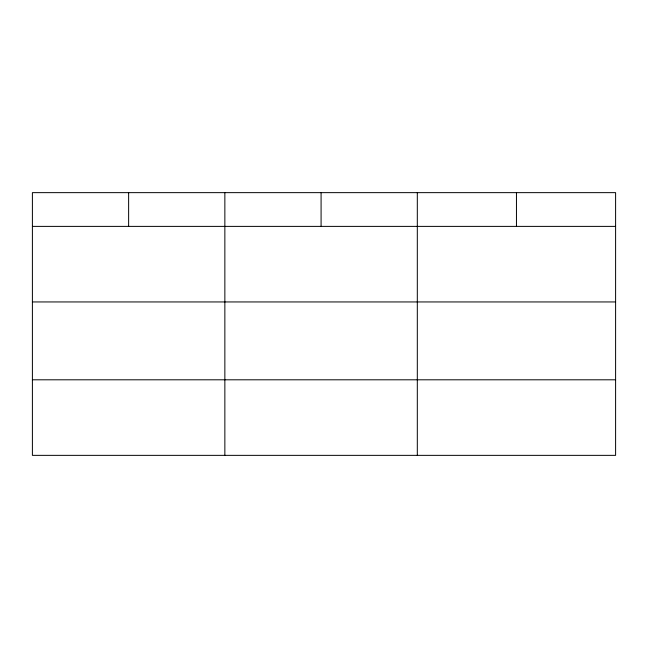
<?xml version="1.0" encoding="UTF-8"?>
<svg xmlns="http://www.w3.org/2000/svg" width="648" height="648" viewBox="0 0 648 648"><rect width="100%" height="100%" fill="white"/><g stroke="black" fill="none" stroke-linecap="round" stroke-linejoin="round"><path stroke-width="0.97" d="M615.6 301.944L615.6 192.642L32.4 192.642L32.4 455.358L615.6 455.358L615.6 301.944L32.4 301.944M32.4 226.387L615.6 226.387M32.4 379.801L615.6 379.801M516.456 192.642L516.456 226.387M417.312 192.642L417.312 455.358M321.084 192.642L321.084 226.387M224.856 192.642L224.856 455.358M128.628 192.642L128.628 226.387"/></g></svg>
